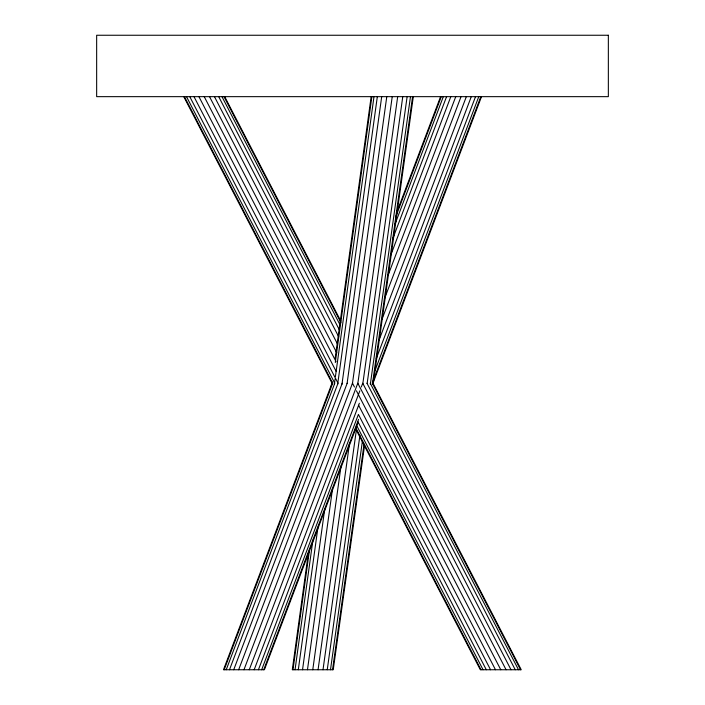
<?xml version="1.0" encoding="UTF-8"?>
<svg xmlns="http://www.w3.org/2000/svg" width="705" height="705" viewBox="0 0 705 705"><rect width="100%" height="100%" fill="white"/><g stroke="black" fill="none" stroke-linecap="round" stroke-linejoin="round"><path stroke-width="1.06" d="M308.341 553.169L292.302 669.75L333.236 669.75L364.591 445.304M331.279 386.472L331.879 382.11M335.175 358.14L371.156 96.656M292.998 669.75L309.495 549.9M332.284 384.296L332.584 382.11M335.289 362.502L371.879 96.656M295.043 669.75L312.905 540.092M334.364 384.296L335.113 378.841M335.413 376.664L373.985 96.656M298.294 669.75L317.981 527.023M337.66 384.296L377.334 96.656M302.533 669.75L324.811 508.499M341.96 384.296L381.696 96.656M307.468 669.75L332.531 488.68M347.08 383.529L386.781 96.656M312.773 669.75L341.017 466.005M352.35 384.296L392.227 96.656M318.07 669.75L349.548 443.128M357.726 384.296L397.682 96.656M323.005 669.75L356.369 430.05M362.731 384.296L402.767 96.656M327.243 669.75L359.938 435.232M367.138 383.529L407.129 96.656M330.495 669.75L362.432 440.951M370.337 384.296L410.477 96.656M332.54 669.75L364.044 444.212M372.407 384.296L412.584 96.656M373.121 384.296L413.306 96.656M396.518 212.963L440.581 96.656M224.181 669.75L332.734 383.203L184.454 96.656M395.752 216.84L441.277 96.656M226.226 669.75L334.778 383.203L186.499 96.656M394.976 224.278L443.322 96.656M229.477 669.75L338.03 383.203L189.751 96.656M392.932 238.272L446.573 96.656M233.716 669.75L342.269 383.203M390.746 255.219L450.812 96.656M238.66 669.75L347.204 383.203M388.252 274.844L455.747 96.656M243.956 669.75L352.5 383.203L354.465 387.01M384.437 298.894L461.044 96.656M249.253 669.75L357.796 383.203L506.075 669.75M381.916 319.524L466.34 96.656M254.188 669.75L359.85 390.817M361.295 387.01L362.731 383.203L511.01 669.75M379.079 340.066L471.284 96.656M258.427 669.75L359.374 403.251M376.311 358.554L475.523 96.656M261.678 669.75L358.404 414.399L490.548 669.75M374.893 370.874L478.774 96.656M263.723 669.75L358.563 419.396M372.663 382.172L480.819 96.656M357.981 422.771L264.419 669.75L223.485 669.75L332.029 383.203L183.758 96.656M481.515 96.656L372.971 383.203L521.242 669.75L480.308 669.75L355.602 428.746M224.692 96.656L340.815 321.075M223.996 96.656L340.868 322.511M372.266 383.203L520.546 669.75M221.952 96.656L339.96 324.714M370.222 383.203L518.501 669.75M218.7 96.656L339.405 329.922M366.97 383.203L515.249 669.75M214.452 96.656L338.647 336.664M209.517 96.656L337.554 344.084M204.221 96.656L336.814 352.888M356.439 390.817L500.779 669.75M198.925 96.656L336.074 361.683M358.616 405.26L495.483 669.75M193.99 96.656L336.197 371.464M357.796 421.405L486.3 669.75M356.827 425.811L483.048 669.75M355.558 427.318L481.004 669.75M608.345 35.25L96.656 35.25L96.656 96.656L608.345 96.656L608.345 35.25"/></g></svg>
